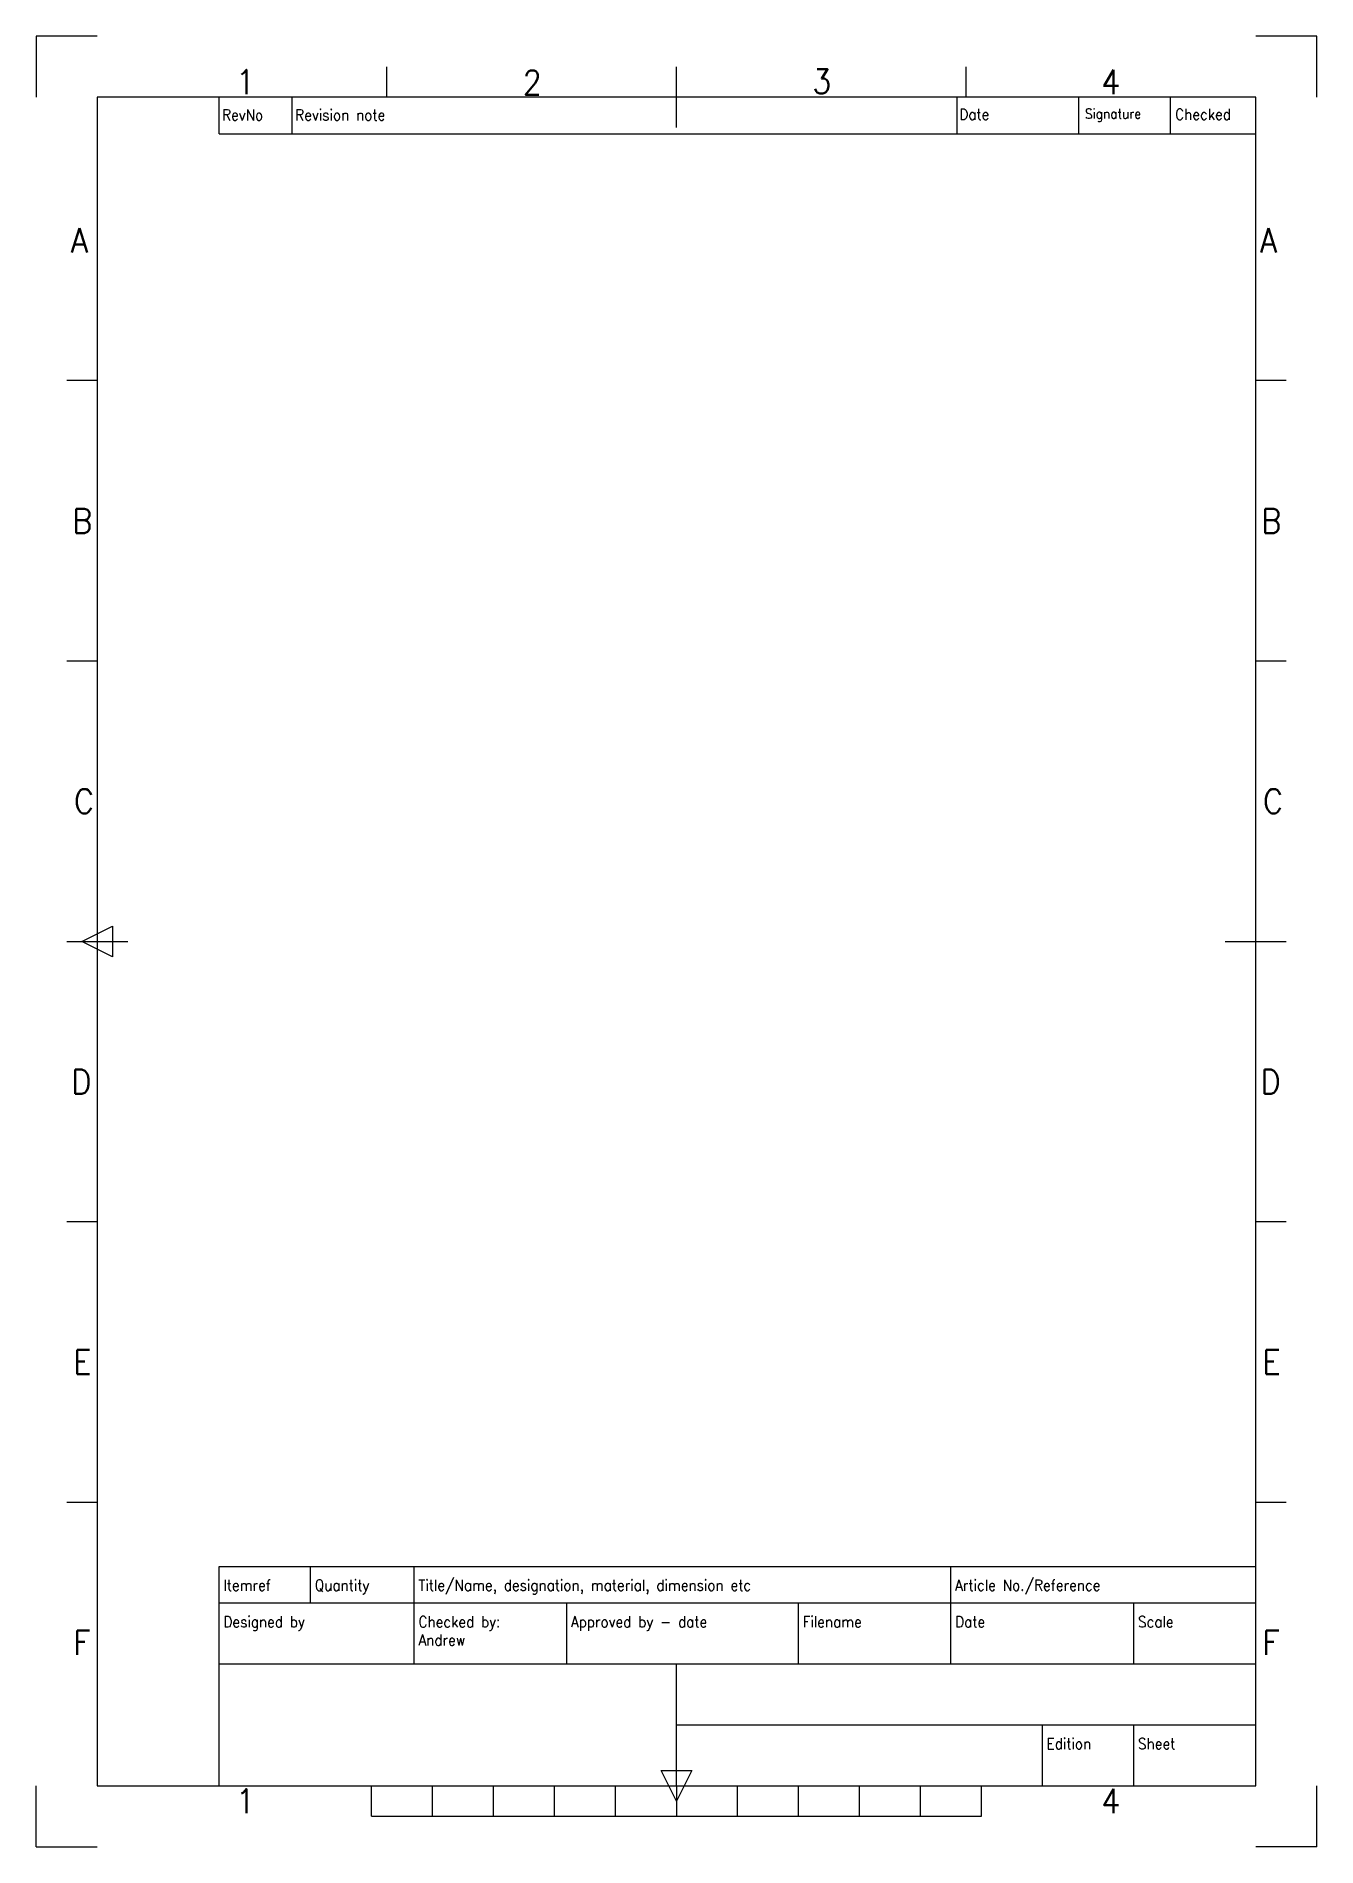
# Model space of a CAD drawing. Extents: x 0 to 210, y 0 to 297.
import ezdxf

# ---------------------------------------------------------------- set-up
doc = ezdxf.new("R2010")
doc.units = 0
doc.layers.get('0').update_dxf_attribs({"lineweight": 0, "true_color": 0xffffff})
for name, color, linetype, lineweight, true_color in [('FRAME050', 6, 'Continuous', 0, 0xff00ff), ('FRAME070', 5, 'Continuous', 0, 0x0000ff), ('FRAME200', 8, 'Continuous', 0, 0x808080)]:
    doc.layers.add(name, color=color, linetype=linetype, lineweight=lineweight, true_color=true_color)
doc.styles.add('textstyle20', font='Standard')
doc.styles.add('textstyle21', font='Standard')
doc.styles.add('textstyle22', font='Standard')
doc.styles.add('textstyle23', font='Standard')
doc.styles.add('textstyle24', font='Standard')
doc.styles.add('textstyle25', font='Standard')
doc.styles.add('textstyle26', font='Standard')
doc.styles.add('textstyle27', font='Standard')
doc.styles.add('textstyle28', font='Standard')
doc.styles.add('textstyle29', font='Standard')
doc.styles.add('textstyle30', font='Standard')
doc.styles.add('textstyle31', font='Standard')
doc.styles.add('textstyle32', font='Standard')
doc.styles.add('textstyle33', font='Standard')
doc.styles.add('textstyle34', font='Standard')
doc.styles.add('textstyle35', font='Standard')
doc.styles.add('textstyle36', font='Standard')
doc.styles.add('textstyle37', font='Standard')
doc.styles.add('textstyle38', font='Standard')
doc.styles.add('textstyle39', font='Standard')
doc.styles.add('textstyle40', font='Standard')
doc.styles.add('textstyle41', font='Standard')
doc.styles.add('textstyle42', font='Standard')
doc.styles.add('textstyle43', font='Standard')
doc.styles.add('textstyle44', font='Standard')
doc.styles.add('textstyle45', font='Standard')
doc.styles.add('textstyle46', font='Standard')
doc.styles.add('textstyle47', font='Standard')
doc.styles.add('textstyle48', font='Standard')
doc.styles.add('textstyle49', font='Standard')
doc.styles.add('textstyle50', font='Standard')
doc.styles.add('textstyle51', font='Standard')
doc.styles.add('textstyle52', font='Standard')
doc.styles.add('textstyle53', font='Standard')
doc.styles.add('textstyle54', font='Standard')

msp = doc.modelspace()

# ---------------------------------------------------------------- linework, layer by layer
at = {"layer": 'FRAME050'}
for p, q in [((57.5, 287), (57.5, 292)), ((105, 282), (105, 292)), ((152.5, 287), (152.5, 292)), ((10, 240.5), (5, 240.5)), ((205, 240.5), (200, 240.5)), ((10, 194.5), (5, 194.5)), ((205, 194.5), (200, 194.5)), ((5, 148.5), (15, 148.5)), ((7.5, 148.5), (12.5, 151)), ((12.5, 146), (7.5, 148.5)), ((12.5, 151), (12.5, 146)), ((195, 148.5), (205, 148.5)), ((10, 102.5), (5, 102.5)), ((205, 102.5), (200, 102.5)), ((10, 56.5), (5, 56.5)), ((205, 56.5), (200, 56.5)), ((105, 10), (105, 15)), ((105, 7.5), (102.5, 12.5)), ((102.5, 12.5), (107.5, 12.5)), ((107.5, 12.5), (105, 7.5)), ((55, 5), (55, 10)), ((65, 5), (65, 10)), ((75, 5), (75, 10)), ((85, 5), (85, 10)), ((95, 5), (95, 10)), ((105, 10), (105, 5)), ((115, 5), (115, 10)), ((125, 5), (125, 10)), ((135, 5), (135, 10)), ((145, 5), (145, 10)), ((155, 5), (155, 10)), ((55, 5), (155, 5))]:
    msp.add_line(p, q, dxfattribs=at)
at = {"layer": 'FRAME070'}
for p, q in [((200, 287), (10, 287)), ((10, 287), (10, 10)), ((30, 281), (30, 287)), ((42, 281), (42, 287)), ((151, 281), (151, 287)), ((171, 281), (171, 287)), ((186, 281), (186, 287)), ((200, 10), (200, 287)), ((30, 281), (200, 281)), ((30, 46), (200, 46)), ((30, 40), (30, 46)), ((45, 40), (45, 46)), ((62, 40), (62, 46)), ((150, 40), (150, 46)), ((30, 40), (200, 40)), ((30, 10), (30, 40)), ((62, 30), (62, 40)), ((87, 30), (87, 40)), ((125, 30), (125, 40)), ((150, 30), (150, 40)), ((180, 30), (180, 40)), ((30, 30), (200, 30)), ((105, 10), (105, 30)), ((105, 20), (200, 20)), ((165, 10), (165, 20)), ((180, 10), (180, 20)), ((10, 10), (200, 10))]:
    msp.add_line(p, q, dxfattribs=at)
at = {"layer": 'FRAME200'}
for p, q in [((10, 297), (0, 297)), ((0, 297), (0, 287)), ((210, 297), (200, 297)), ((210, 287), (210, 297)), ((0, 0), (0, 10)), ((210, 0), (210, 10)), ((0, 0), (10, 0)), ((210, 0), (200, 0))]:
    msp.add_line(p, q, dxfattribs=at)

# ---------------------------------------------------------------- texts
at = {"width": 100, "attachment_point": 1}
for s, insert, char_height, style in [('Signature', (172, 285.08486), 1.6, 'textstyle41'), ('RevNo', (30.477265, 284.983345), 1.8, 'textstyle38'), ('Revision note', (42.477265, 284.983345), 1.8, 'textstyle39'), ('Date', (151.375749, 285.08486), 1.8, 'textstyle42'), ('Checked', (186.778447, 285.08486), 1.8, 'textstyle40'), ('Itemref', (30.68845, 43.811008), 1.8, 'textstyle43'), ('Quantity', (45.68845, 43.811008), 1.8, 'textstyle44'), ('Title/Name, designation, material, dimension etc', (62.68845, 43.811008), 1.8, 'textstyle45'), ('Article No./Reference', (150.68845, 43.811008), 1.8, 'textstyle46'), ('Designed by', (30.68845, 37.811008), 1.8, 'textstyle47'), ('Checked by:\\PAndrew', (62.68845, 37.811008), 1.8, 'textstyle48'), ('Approved by - date', (87.68845, 37.811008), 1.8, 'textstyle49'), ('Filename', (125.68845, 37.811008), 1.8, 'textstyle50'), ('Date', (150.68845, 37.811008), 1.8, 'textstyle51'), ('Scale', (180.68845, 37.811008), 1.8, 'textstyle52'), ('Edition', (165.68845, 17.811008), 1.8, 'textstyle53'), ('Sheet', (180.68845, 17.811008), 1.8, 'textstyle54')]:
    msp.add_mtext(s, dxfattribs=dict(at, insert=insert, char_height=char_height, style=style))
at = {"layer": 'FRAME050', "char_height": 4, "width": 100, "attachment_point": 7}
for s, insert, style in [('1', (32.75, 287.5), 'textstyle20'), ('2', (79.780669, 287.399606), 'textstyle21'), ('3', (127.267157, 287.582843), 'textstyle22'), ('4', (174.65, 287.5), 'textstyle23'), ('A', (5.7, 261.5), 'textstyle24'), ('A', (200.7, 261.5), 'textstyle30'), ('B', (5.9, 215.5), 'textstyle25'), ('B', (200.9, 215.5), 'textstyle31'), ('C', (6.193198, 169.5), 'textstyle26'), ('C', (201.193198, 169.5), 'textstyle32'), ('D', (5.786091, 123.5), 'textstyle27'), ('D', (200.786091, 123.5), 'textstyle33'), ('E', (6.1, 77.5), 'textstyle28'), ('E', (201.1, 77.5), 'textstyle34'), ('F', (6.1, 31.5), 'textstyle29'), ('F', (201.1, 31.5), 'textstyle35'), ('1', (32.75, 5.5), 'textstyle36'), ('4', (174.65, 5.5), 'textstyle37')]:
    msp.add_mtext(s, dxfattribs=dict(at, insert=insert, style=style))

doc.saveas('drawing.dxf')
